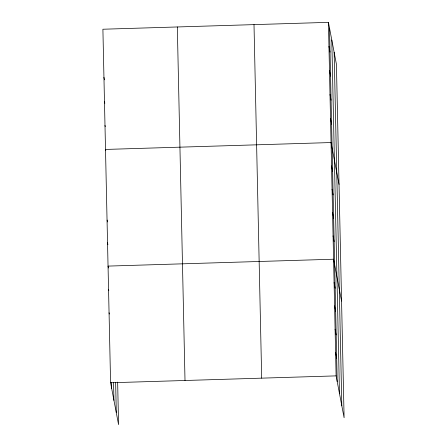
<?xml version="1.0" encoding="UTF-8"?>
<svg xmlns="http://www.w3.org/2000/svg" width="447" height="447" viewBox="0 0 447 447"><rect width="100%" height="100%" fill="white"/><g stroke="black" fill="none" stroke-linecap="round" stroke-linejoin="round"><path stroke-width="0.67" d="M328.428 22.35L336.11 375.877L344.101 417.766L336.418 64.234L328.428 22.35L102.899 29.234L110.582 382.766L118.572 424.65L117.645 382.101M110.582 382.766L336.11 375.877M328.953 46.387L330.037 52.092M329.473 70.43L330.562 76.13M329.998 94.468L331.082 100.173M330.517 118.511L331.607 124.21M339.033 184.438L331.043 142.548L105.514 149.438L105.755 150.7M331.545 165.882L332.635 171.587M332.054 189.215L333.144 194.92M332.562 212.548L333.646 218.248M333.065 235.882L334.155 241.581M341.564 301.099L333.574 259.215L108.045 266.099L108.409 267.999M334.082 282.549L335.166 288.248M334.591 305.882L335.675 311.581M335.094 329.21L336.183 334.915M335.602 352.543L336.692 358.248M103.944 77.314L104.43 79.851M104.469 101.357L104.833 103.257M104.989 125.395L105.229 126.663M107.151 220.069L107.515 221.969M107.543 242.766L107.9 244.665M108.554 289.433L108.794 290.701M109.062 312.766L109.303 314.034M334.144 52.293L341.821 405.826M331.797 39.995L339.474 393.522M329.517 28.055L337.194 381.582M254.002 24.624L261.685 378.151M177.325 26.965L185.008 380.492M115.639 382.515L116.293 412.71M113.56 382.565L113.946 400.406M111.532 382.291L111.666 388.465"/></g></svg>
